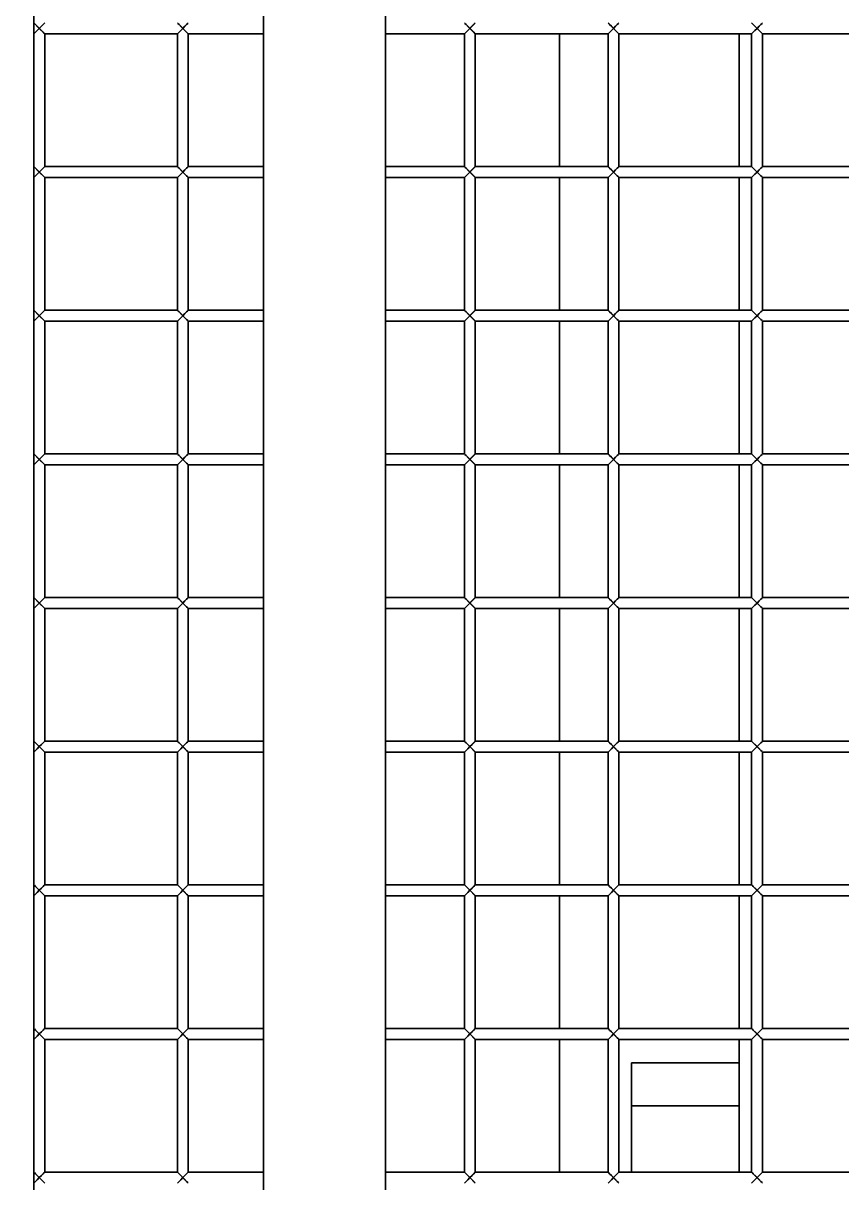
# Model space of a CAD drawing. Header units: millimetres. Extents: x 32496 to 166256, y 3504 to 23939.
# Drawn here: x 145203.7 to 145431.8, y 12921.9 to 13244.8 of the extents above; entities that cross this region are included whole.
import ezdxf

# ---------------------------------------------------------------- set-up
doc = ezdxf.new("R2010")
doc.units = ezdxf.units.MM
doc.layers.get('0').update_dxf_attribs({"lineweight": 35})
doc.layers.add('THICK', color=7, linetype='Continuous', lineweight=0)
doc.styles.add('TH_GBDIM', font='仿宋_GB2312.ttf', dxfattribs={"width": 0.8})
doc.dimstyles.new('TH_GBDIM', dxfattribs={"dimscale": 42, "dimtxt": 3, "dimasz": 3, "dimexe": 1.2, "dimexo": 0, "dimgap": 1, "dimtad": 1, "dimdec": 1, "dimdsep": 46, "dimtxsty": 'TH_GBDIM', "dimcen": 2.5, "dimdle": 252, "dimclrd": 4, "dimclre": 4, "dimclrt": 3, "dimadec": 0, "dimazin": 2, "dimtfac": 0.714286, "dimtdec": 1, "dimtmove": 0, "dimatfit": 3, "dimfxl": 1, "dimtolj": 1, "dimarcsym": 0})

# ---------------------------------------------------------------- blocks, each defined once
blk = doc.blocks.new('8-1250')
at = {"linetype": 'Continuous'}
for p, q in [((-3325.63, -33362.79), (-3325.63, -34431.79)), ((-3291.63, -33446.27), (-3291.63, -34431.79)), ((-3389.63, -34414.79), (-3389.63, -33511.79)), ((-3389.63, -33661.79), (-3388.13, -33663.29)), ((-3389.63, -33664.79), (-3386.63, -33661.79)), ((-3386.63, -33664.79), (-3388.13, -33663.29)), ((-3349.63, -33661.79), (-3348.13, -33663.29)), ((-3349.63, -33664.79), (-3346.63, -33661.79)), ((-3346.63, -33664.79), (-3348.13, -33663.29)), ((-3269.63, -33664.79), (-3266.63, -33661.79)), ((-3269.63, -33661.79), (-3268.13, -33663.29)), ((-3266.63, -33664.79), (-3268.13, -33663.29)), ((-3229.63, -33664.79), (-3226.63, -33661.79)), ((-3229.63, -33661.79), (-3228.13, -33663.29)), ((-3226.63, -33664.79), (-3228.13, -33663.29)), ((-3189.63, -33661.79), (-3188.13, -33663.29)), ((-3189.63, -33664.79), (-3186.63, -33661.79)), ((-3186.63, -33664.79), (-3188.13, -33663.29)), ((-3386.63, -33664.79), (-3386.63, -33701.79)), ((-3386.63, -33664.79), (-3349.63, -33664.79)), ((-3349.63, -33664.79), (-3349.63, -33701.79)), ((-3346.63, -33664.79), (-3346.63, -33701.79)), ((-3346.63, -33664.79), (-3325.63, -33664.79)), ((-3291.63, -33664.79), (-3269.63, -33664.79)), ((-3269.63, -33664.79), (-3269.63, -33701.79)), ((-3266.63, -33664.79), (-3266.63, -33701.79)), ((-3266.63, -33664.79), (-3229.63, -33664.79)), ((-3243.13, -33701.79), (-3243.13, -33664.79)), ((-3229.63, -33664.79), (-3229.63, -33701.79)), ((-3226.63, -33664.79), (-3226.63, -33701.79)), ((-3226.63, -33664.79), (-3189.63, -33664.79)), ((-3193.13, -33664.79), (-3193.13, -33701.79)), ((-3189.63, -33664.79), (-3189.63, -33701.79)), ((-3186.63, -33664.79), (-3186.63, -33701.79)), ((-3186.63, -33664.79), (-3149.63, -33664.79)), ((-3389.63, -33701.79), (-3388.13, -33703.29)), ((-3389.63, -33704.79), (-3386.63, -33701.79)), ((-3386.63, -33701.79), (-3349.63, -33701.79)), ((-3349.63, -33701.79), (-3348.13, -33703.29)), ((-3349.63, -33704.79), (-3346.63, -33701.79)), ((-3346.63, -33701.79), (-3325.63, -33701.79)), ((-3291.63, -33701.79), (-3269.63, -33701.79)), ((-3269.63, -33704.79), (-3266.63, -33701.79)), ((-3269.63, -33701.79), (-3268.13, -33703.29)), ((-3266.63, -33701.79), (-3229.63, -33701.79)), ((-3229.63, -33701.79), (-3228.13, -33703.29)), ((-3229.63, -33704.79), (-3226.63, -33701.79)), ((-3226.63, -33701.79), (-3189.63, -33701.79)), ((-3189.63, -33701.79), (-3188.13, -33703.29)), ((-3189.63, -33704.79), (-3186.63, -33701.79)), ((-3186.63, -33701.79), (-3149.63, -33701.79)), ((-3386.63, -33704.79), (-3388.13, -33703.29)), ((-3386.63, -33704.79), (-3386.63, -33741.79)), ((-3386.63, -33704.79), (-3349.63, -33704.79)), ((-3349.63, -33704.79), (-3349.63, -33741.79)), ((-3346.63, -33704.79), (-3348.13, -33703.29)), ((-3346.63, -33704.79), (-3346.63, -33741.79)), ((-3346.63, -33704.79), (-3325.63, -33704.79)), ((-3291.63, -33704.79), (-3269.63, -33704.79)), ((-3269.63, -33704.79), (-3269.63, -33741.79)), ((-3266.63, -33704.79), (-3268.13, -33703.29)), ((-3266.63, -33704.79), (-3266.63, -33741.79)), ((-3266.63, -33704.79), (-3229.63, -33704.79)), ((-3243.13, -33741.79), (-3243.13, -33704.79)), ((-3229.63, -33704.79), (-3229.63, -33741.79)), ((-3226.63, -33704.79), (-3228.13, -33703.29)), ((-3226.63, -33704.79), (-3226.63, -33741.79)), ((-3226.63, -33704.79), (-3189.63, -33704.79)), ((-3193.13, -33704.79), (-3193.13, -33741.79)), ((-3189.63, -33704.79), (-3189.63, -33741.79)), ((-3186.63, -33704.79), (-3188.13, -33703.29)), ((-3186.63, -33704.79), (-3186.63, -33741.79)), ((-3186.63, -33704.79), (-3149.63, -33704.79)), ((-3389.63, -33741.79), (-3388.13, -33743.29)), ((-3389.63, -33744.79), (-3386.63, -33741.79)), ((-3386.63, -33744.79), (-3388.13, -33743.29)), ((-3386.63, -33741.79), (-3349.63, -33741.79)), ((-3349.63, -33741.79), (-3348.13, -33743.29)), ((-3349.63, -33744.79), (-3346.63, -33741.79)), ((-3346.63, -33744.79), (-3348.13, -33743.29)), ((-3346.63, -33741.79), (-3325.63, -33741.79)), ((-3291.63, -33741.79), (-3269.63, -33741.79)), ((-3269.63, -33741.79), (-3268.13, -33743.29)), ((-3269.63, -33744.79), (-3266.63, -33741.79)), ((-3266.63, -33744.79), (-3268.13, -33743.29)), ((-3266.63, -33741.79), (-3229.63, -33741.79)), ((-3229.63, -33741.79), (-3228.13, -33743.29)), ((-3229.63, -33744.79), (-3226.63, -33741.79)), ((-3226.63, -33744.79), (-3228.13, -33743.29)), ((-3226.63, -33741.79), (-3189.63, -33741.79)), ((-3189.63, -33741.79), (-3188.13, -33743.29)), ((-3189.63, -33744.79), (-3186.63, -33741.79)), ((-3186.63, -33744.79), (-3188.13, -33743.29)), ((-3186.63, -33741.79), (-3149.63, -33741.79)), ((-3386.63, -33744.79), (-3386.63, -33781.79)), ((-3386.63, -33744.79), (-3349.63, -33744.79)), ((-3349.63, -33744.79), (-3349.63, -33781.79)), ((-3346.63, -33744.79), (-3346.63, -33781.79)), ((-3346.63, -33744.79), (-3325.63, -33744.79)), ((-3291.63, -33744.79), (-3269.63, -33744.79)), ((-3269.63, -33744.79), (-3269.63, -33781.79)), ((-3266.63, -33744.79), (-3266.63, -33781.79)), ((-3266.63, -33744.79), (-3229.63, -33744.79)), ((-3243.13, -33781.79), (-3243.13, -33744.79)), ((-3229.63, -33744.79), (-3229.63, -33781.79)), ((-3226.63, -33744.79), (-3226.63, -33781.79)), ((-3226.63, -33744.79), (-3189.63, -33744.79)), ((-3193.13, -33744.79), (-3193.13, -33781.79)), ((-3189.63, -33744.79), (-3189.63, -33781.79)), ((-3186.63, -33744.79), (-3186.63, -33781.79)), ((-3186.63, -33744.79), (-3149.63, -33744.79)), ((-3389.63, -33781.79), (-3388.13, -33783.29)), ((-3389.63, -33784.79), (-3386.63, -33781.79)), ((-3386.63, -33784.79), (-3388.13, -33783.29)), ((-3386.63, -33781.79), (-3349.63, -33781.79)), ((-3349.63, -33781.79), (-3348.13, -33783.29)), ((-3349.63, -33784.79), (-3346.63, -33781.79)), ((-3346.63, -33784.79), (-3348.13, -33783.29)), ((-3346.63, -33781.79), (-3325.63, -33781.79)), ((-3291.63, -33781.79), (-3269.63, -33781.79)), ((-3269.63, -33781.79), (-3268.13, -33783.29)), ((-3269.63, -33784.79), (-3266.63, -33781.79)), ((-3266.63, -33784.79), (-3268.13, -33783.29)), ((-3266.63, -33781.79), (-3229.63, -33781.79)), ((-3229.63, -33781.79), (-3228.13, -33783.29)), ((-3229.63, -33784.79), (-3226.63, -33781.79)), ((-3226.63, -33784.79), (-3228.13, -33783.29)), ((-3226.63, -33781.79), (-3189.63, -33781.79)), ((-3189.63, -33781.79), (-3188.13, -33783.29)), ((-3189.63, -33784.79), (-3186.63, -33781.79)), ((-3186.63, -33784.79), (-3188.13, -33783.29)), ((-3186.63, -33781.79), (-3149.63, -33781.79)), ((-3386.63, -33784.79), (-3386.63, -33821.79)), ((-3386.63, -33784.79), (-3349.63, -33784.79)), ((-3349.63, -33784.79), (-3349.63, -33821.79)), ((-3346.63, -33784.79), (-3346.63, -33821.79)), ((-3346.63, -33784.79), (-3325.63, -33784.79)), ((-3291.63, -33784.79), (-3269.63, -33784.79)), ((-3269.63, -33784.79), (-3269.63, -33821.79)), ((-3266.63, -33784.79), (-3266.63, -33821.79)), ((-3266.63, -33784.79), (-3229.63, -33784.79)), ((-3243.13, -33821.79), (-3243.13, -33784.79)), ((-3229.63, -33784.79), (-3229.63, -33821.79)), ((-3226.63, -33784.79), (-3226.63, -33821.79)), ((-3226.63, -33784.79), (-3189.63, -33784.79)), ((-3193.13, -33784.79), (-3193.13, -33821.79)), ((-3189.63, -33784.79), (-3189.63, -33821.79)), ((-3186.63, -33784.79), (-3186.63, -33821.79)), ((-3186.63, -33784.79), (-3149.63, -33784.79)), ((-3389.63, -33821.79), (-3388.13, -33823.29)), ((-3389.63, -33824.79), (-3386.63, -33821.79)), ((-3386.63, -33821.79), (-3349.63, -33821.79)), ((-3349.63, -33821.79), (-3348.13, -33823.29)), ((-3349.63, -33824.79), (-3346.63, -33821.79)), ((-3346.63, -33821.79), (-3325.63, -33821.79)), ((-3291.63, -33821.79), (-3269.63, -33821.79)), ((-3269.63, -33821.79), (-3268.13, -33823.29)), ((-3269.63, -33824.79), (-3266.63, -33821.79)), ((-3266.63, -33821.79), (-3229.63, -33821.79)), ((-3229.63, -33821.79), (-3228.13, -33823.29)), ((-3229.63, -33824.79), (-3226.63, -33821.79)), ((-3226.63, -33821.79), (-3189.63, -33821.79)), ((-3189.63, -33821.79), (-3188.13, -33823.29)), ((-3189.63, -33824.79), (-3186.63, -33821.79)), ((-3186.63, -33821.79), (-3149.63, -33821.79)), ((-3386.63, -33824.79), (-3388.13, -33823.29)), ((-3386.63, -33824.79), (-3386.63, -33861.79)), ((-3386.63, -33824.79), (-3349.63, -33824.79)), ((-3349.63, -33824.79), (-3349.63, -33861.79)), ((-3346.63, -33824.79), (-3348.13, -33823.29)), ((-3346.63, -33824.79), (-3346.63, -33861.79)), ((-3346.63, -33824.79), (-3325.63, -33824.79)), ((-3291.63, -33824.79), (-3269.63, -33824.79)), ((-3269.63, -33824.79), (-3269.63, -33861.79)), ((-3266.63, -33824.79), (-3268.13, -33823.29)), ((-3266.63, -33824.79), (-3266.63, -33861.79)), ((-3266.63, -33824.79), (-3229.63, -33824.79)), ((-3243.13, -33861.79), (-3243.13, -33824.79)), ((-3229.63, -33824.79), (-3229.63, -33861.79)), ((-3226.63, -33824.79), (-3228.13, -33823.29)), ((-3226.63, -33824.79), (-3226.63, -33861.79)), ((-3226.63, -33824.79), (-3189.63, -33824.79)), ((-3193.13, -33824.79), (-3193.13, -33861.79)), ((-3189.63, -33824.79), (-3189.63, -33861.79)), ((-3186.63, -33824.79), (-3188.13, -33823.29)), ((-3186.63, -33824.79), (-3186.63, -33861.79)), ((-3186.63, -33824.79), (-3149.63, -33824.79)), ((-3389.63, -33861.79), (-3388.13, -33863.29)), ((-3389.63, -33864.79), (-3386.63, -33861.79)), ((-3386.63, -33864.79), (-3388.13, -33863.29)), ((-3386.63, -33861.79), (-3349.63, -33861.79)), ((-3349.63, -33861.79), (-3348.13, -33863.29)), ((-3349.63, -33864.79), (-3346.63, -33861.79)), ((-3346.63, -33864.79), (-3348.13, -33863.29)), ((-3346.63, -33861.79), (-3325.63, -33861.79)), ((-3291.63, -33861.79), (-3269.63, -33861.79)), ((-3269.63, -33861.79), (-3268.13, -33863.29)), ((-3269.63, -33864.79), (-3266.63, -33861.79)), ((-3266.63, -33864.79), (-3268.13, -33863.29)), ((-3266.63, -33861.79), (-3229.63, -33861.79)), ((-3229.63, -33861.79), (-3228.13, -33863.29)), ((-3229.63, -33864.79), (-3226.63, -33861.79)), ((-3226.63, -33864.79), (-3228.13, -33863.29)), ((-3226.63, -33861.79), (-3189.63, -33861.79)), ((-3189.63, -33861.79), (-3188.13, -33863.29)), ((-3189.63, -33864.79), (-3186.63, -33861.79)), ((-3186.63, -33864.79), (-3188.13, -33863.29)), ((-3186.63, -33861.79), (-3149.63, -33861.79)), ((-3386.63, -33864.79), (-3386.63, -33901.79)), ((-3386.63, -33864.79), (-3349.63, -33864.79)), ((-3349.63, -33864.79), (-3349.63, -33901.79)), ((-3346.63, -33864.79), (-3346.63, -33901.79)), ((-3346.63, -33864.79), (-3325.63, -33864.79)), ((-3291.63, -33864.79), (-3269.63, -33864.79)), ((-3269.63, -33864.79), (-3269.63, -33901.79)), ((-3266.63, -33864.79), (-3266.63, -33901.79)), ((-3266.63, -33864.79), (-3229.63, -33864.79)), ((-3243.13, -33901.79), (-3243.13, -33864.79)), ((-3229.63, -33864.79), (-3229.63, -33901.79)), ((-3226.63, -33864.79), (-3226.63, -33901.79)), ((-3226.63, -33864.79), (-3189.63, -33864.79)), ((-3193.13, -33864.79), (-3193.13, -33901.79)), ((-3189.63, -33864.79), (-3189.63, -33901.79)), ((-3186.63, -33864.79), (-3186.63, -33901.79)), ((-3186.63, -33864.79), (-3149.63, -33864.79)), ((-3389.63, -33901.79), (-3388.13, -33903.29)), ((-3389.63, -33904.79), (-3386.63, -33901.79)), ((-3386.63, -33901.79), (-3349.63, -33901.79)), ((-3349.63, -33901.79), (-3348.13, -33903.29)), ((-3349.63, -33904.79), (-3346.63, -33901.79)), ((-3346.63, -33901.79), (-3325.63, -33901.79)), ((-3291.63, -33901.79), (-3269.63, -33901.79)), ((-3269.63, -33901.79), (-3268.13, -33903.29)), ((-3269.63, -33904.79), (-3266.63, -33901.79)), ((-3266.63, -33901.79), (-3229.63, -33901.79)), ((-3229.63, -33901.79), (-3228.13, -33903.29)), ((-3229.63, -33904.79), (-3226.63, -33901.79)), ((-3226.63, -33901.79), (-3189.63, -33901.79)), ((-3189.63, -33901.79), (-3188.13, -33903.29)), ((-3189.63, -33904.79), (-3186.63, -33901.79)), ((-3186.63, -33901.79), (-3149.63, -33901.79)), ((-3386.63, -33904.79), (-3388.13, -33903.29)), ((-3386.63, -33904.79), (-3386.63, -33941.79)), ((-3386.63, -33904.79), (-3349.63, -33904.79)), ((-3349.63, -33904.79), (-3349.63, -33941.79)), ((-3346.63, -33904.79), (-3348.13, -33903.29)), ((-3346.63, -33904.79), (-3346.63, -33941.79)), ((-3346.63, -33904.79), (-3325.63, -33904.79)), ((-3291.63, -33904.79), (-3269.63, -33904.79)), ((-3269.63, -33904.79), (-3269.63, -33941.79)), ((-3266.63, -33904.79), (-3268.13, -33903.29)), ((-3266.63, -33904.79), (-3266.63, -33941.79)), ((-3266.63, -33904.79), (-3229.63, -33904.79)), ((-3243.13, -33941.79), (-3243.13, -33904.79)), ((-3229.63, -33904.79), (-3229.63, -33941.79)), ((-3226.63, -33904.79), (-3228.13, -33903.29)), ((-3226.63, -33904.79), (-3226.63, -33941.79)), ((-3226.63, -33904.79), (-3189.63, -33904.79)), ((-3193.13, -33904.79), (-3193.13, -33941.79)), ((-3189.63, -33904.79), (-3189.63, -33941.79)), ((-3186.63, -33904.79), (-3188.13, -33903.29)), ((-3186.63, -33904.79), (-3186.63, -33941.79)), ((-3186.63, -33904.79), (-3149.63, -33904.79)), ((-3389.63, -33941.79), (-3388.13, -33943.29)), ((-3389.63, -33944.79), (-3386.63, -33941.79)), ((-3386.63, -33944.79), (-3388.13, -33943.29)), ((-3386.63, -33941.79), (-3349.63, -33941.79)), ((-3386.63, -33944.79), (-3386.63, -33981.79)), ((-3386.63, -33944.79), (-3349.63, -33944.79)), ((-3349.63, -33941.79), (-3348.13, -33943.29)), ((-3349.63, -33944.79), (-3346.63, -33941.79)), ((-3349.63, -33944.79), (-3349.63, -33981.79)), ((-3346.63, -33944.79), (-3348.13, -33943.29)), ((-3346.63, -33941.79), (-3325.63, -33941.79)), ((-3346.63, -33944.79), (-3346.63, -33981.79)), ((-3346.63, -33944.79), (-3325.63, -33944.79)), ((-3291.63, -33941.79), (-3269.63, -33941.79)), ((-3291.63, -33944.79), (-3269.63, -33944.79)), ((-3269.63, -33941.79), (-3268.13, -33943.29)), ((-3269.63, -33944.79), (-3266.63, -33941.79)), ((-3269.63, -33944.79), (-3269.63, -33981.79)), ((-3266.63, -33944.79), (-3268.13, -33943.29)), ((-3266.63, -33941.79), (-3229.63, -33941.79)), ((-3266.63, -33944.79), (-3266.63, -33981.79)), ((-3266.63, -33944.79), (-3229.63, -33944.79)), ((-3243.13, -33981.79), (-3243.13, -33944.79)), ((-3229.63, -33941.79), (-3228.13, -33943.29)), ((-3229.63, -33944.79), (-3226.63, -33941.79)), ((-3229.63, -33944.79), (-3229.63, -33981.79)), ((-3226.63, -33944.79), (-3228.13, -33943.29)), ((-3226.63, -33941.79), (-3189.63, -33941.79)), ((-3226.63, -33944.79), (-3226.63, -33981.79)), ((-3226.63, -33944.79), (-3189.63, -33944.79)), ((-3193.13, -33944.79), (-3193.13, -33981.79)), ((-3189.63, -33941.79), (-3188.13, -33943.29)), ((-3189.63, -33944.79), (-3186.63, -33941.79)), ((-3189.63, -33944.79), (-3189.63, -33981.79)), ((-3186.63, -33944.79), (-3188.13, -33943.29)), ((-3186.63, -33941.79), (-3149.63, -33941.79)), ((-3186.63, -33944.79), (-3186.63, -33981.79)), ((-3186.63, -33944.79), (-3149.63, -33944.79)), ((-3223.13, -33981.79), (-3223.13, -33951.29)), ((-3223.13, -33951.29), (-3193.13, -33951.29)), ((-3193.13, -33963.29), (-3223.13, -33963.29)), ((-3389.63, -33981.79), (-3388.13, -33983.29)), ((-3389.63, -33984.79), (-3386.63, -33981.79)), ((-3386.63, -33984.79), (-3388.13, -33983.29)), ((-3386.63, -33981.79), (-3349.63, -33981.79)), ((-3349.63, -33981.79), (-3348.13, -33983.29)), ((-3349.63, -33984.79), (-3346.63, -33981.79)), ((-3346.63, -33984.79), (-3348.13, -33983.29)), ((-3346.63, -33981.79), (-3325.63, -33981.79)), ((-3291.63, -33981.79), (-3269.63, -33981.79)), ((-3269.63, -33981.79), (-3268.13, -33983.29)), ((-3269.63, -33984.79), (-3266.63, -33981.79)), ((-3266.63, -33984.79), (-3268.13, -33983.29)), ((-3266.63, -33981.79), (-3229.63, -33981.79)), ((-3229.63, -33981.79), (-3228.13, -33983.29)), ((-3229.63, -33984.79), (-3226.63, -33981.79)), ((-3226.63, -33984.79), (-3228.13, -33983.29)), ((-3226.63, -33981.79), (-3189.63, -33981.79)), ((-3189.63, -33981.79), (-3188.13, -33983.29)), ((-3189.63, -33984.79), (-3186.63, -33981.79)), ((-3186.63, -33984.79), (-3188.13, -33983.29)), ((-3186.63, -33981.79), (-3149.63, -33981.79))]:
    blk.add_line(p, q, dxfattribs=at)
for points in [[(-3389.51, -33661.9), (-3389.2, -33662.22), (-3388.71, -33662.71), (-3387.54, -33663.88)], [(-3388.13, -33663.29), (-3388.72, -33663.88), (-3389.19, -33664.35)], [(-3388.13, -33663.29), (-3387.54, -33662.7), (-3387.07, -33662.23), (-3386.74, -33661.9)], [(-3386.74, -33664.67), (-3387.07, -33664.35), (-3387.54, -33663.88)], [(-3349.51, -33661.9), (-3349.2, -33662.22), (-3348.71, -33662.71), (-3347.54, -33663.88)], [(-3348.13, -33663.29), (-3348.72, -33663.88), (-3349.19, -33664.35)], [(-3348.13, -33663.29), (-3347.54, -33662.7), (-3347.07, -33662.23), (-3346.74, -33661.9)], [(-3346.74, -33664.67), (-3347.07, -33664.35), (-3347.54, -33663.88)], [(-3269.51, -33661.9), (-3269.2, -33662.22), (-3268.71, -33662.71), (-3267.54, -33663.88)], [(-3268.13, -33663.29), (-3268.72, -33663.88), (-3269.19, -33664.35)], [(-3268.13, -33663.29), (-3267.54, -33662.7), (-3267.07, -33662.23), (-3266.74, -33661.9)], [(-3266.74, -33664.67), (-3267.07, -33664.35), (-3267.54, -33663.88)], [(-3229.51, -33661.9), (-3229.2, -33662.22), (-3228.71, -33662.71), (-3227.54, -33663.88)], [(-3228.13, -33663.29), (-3228.72, -33663.88), (-3229.19, -33664.35)], [(-3228.13, -33663.29), (-3227.54, -33662.7), (-3227.07, -33662.23), (-3226.74, -33661.9)], [(-3226.74, -33664.67), (-3227.07, -33664.35), (-3227.54, -33663.88)], [(-3189.51, -33661.9), (-3189.2, -33662.22), (-3188.71, -33662.71), (-3187.54, -33663.88)], [(-3188.13, -33663.29), (-3188.72, -33663.88), (-3189.19, -33664.35)], [(-3188.13, -33663.29), (-3187.54, -33662.7), (-3187.07, -33662.23), (-3186.74, -33661.9)], [(-3186.74, -33664.67), (-3187.07, -33664.35), (-3187.54, -33663.88)], [(-3389.51, -33701.9), (-3389.2, -33702.22), (-3388.71, -33702.71), (-3387.54, -33703.88)], [(-3388.13, -33703.29), (-3387.54, -33702.7), (-3387.07, -33702.23), (-3386.74, -33701.9)], [(-3349.51, -33701.9), (-3349.2, -33702.22), (-3348.71, -33702.71), (-3347.54, -33703.88)], [(-3348.13, -33703.29), (-3347.54, -33702.7), (-3347.07, -33702.23), (-3346.74, -33701.9)], [(-3269.51, -33701.9), (-3269.2, -33702.22), (-3268.71, -33702.71), (-3267.54, -33703.88)], [(-3268.13, -33703.29), (-3267.54, -33702.7), (-3267.07, -33702.23), (-3266.74, -33701.9)], [(-3229.51, -33701.9), (-3229.2, -33702.22), (-3228.71, -33702.71), (-3227.54, -33703.88)], [(-3228.13, -33703.29), (-3227.54, -33702.7), (-3227.07, -33702.23), (-3226.74, -33701.9)], [(-3189.51, -33701.9), (-3189.2, -33702.22), (-3188.71, -33702.71), (-3187.54, -33703.88)], [(-3188.13, -33703.29), (-3187.54, -33702.7), (-3187.07, -33702.23), (-3186.74, -33701.9)], [(-3388.13, -33703.29), (-3388.72, -33703.88), (-3389.19, -33704.35)], [(-3386.74, -33704.67), (-3387.07, -33704.35), (-3387.54, -33703.88)], [(-3348.13, -33703.29), (-3348.72, -33703.88), (-3349.19, -33704.35)], [(-3346.74, -33704.67), (-3347.07, -33704.35), (-3347.54, -33703.88)], [(-3268.13, -33703.29), (-3268.72, -33703.88), (-3269.19, -33704.35)], [(-3266.74, -33704.67), (-3267.07, -33704.35), (-3267.54, -33703.88)], [(-3228.13, -33703.29), (-3228.72, -33703.88), (-3229.19, -33704.35)], [(-3226.74, -33704.67), (-3227.07, -33704.35), (-3227.54, -33703.88)], [(-3188.13, -33703.29), (-3188.72, -33703.88), (-3189.19, -33704.35)], [(-3186.74, -33704.67), (-3187.07, -33704.35), (-3187.54, -33703.88)], [(-3389.51, -33741.9), (-3389.2, -33742.22), (-3388.71, -33742.71), (-3387.54, -33743.88)], [(-3388.13, -33743.29), (-3388.72, -33743.88), (-3389.19, -33744.35)], [(-3388.13, -33743.29), (-3387.54, -33742.7), (-3387.07, -33742.23), (-3386.74, -33741.9)], [(-3386.74, -33744.67), (-3387.07, -33744.35), (-3387.54, -33743.88)], [(-3349.51, -33741.9), (-3349.2, -33742.22), (-3348.71, -33742.71), (-3347.54, -33743.88)], [(-3348.13, -33743.29), (-3348.72, -33743.88), (-3349.19, -33744.35)], [(-3348.13, -33743.29), (-3347.54, -33742.7), (-3347.07, -33742.23), (-3346.74, -33741.9)], [(-3346.74, -33744.67), (-3347.07, -33744.35), (-3347.54, -33743.88)], [(-3269.51, -33741.9), (-3269.2, -33742.22), (-3268.71, -33742.71), (-3267.54, -33743.88)], [(-3268.13, -33743.29), (-3268.72, -33743.88), (-3269.19, -33744.35)], [(-3268.13, -33743.29), (-3267.54, -33742.7), (-3267.07, -33742.23), (-3266.74, -33741.9)], [(-3266.74, -33744.67), (-3267.07, -33744.35), (-3267.54, -33743.88)], [(-3229.51, -33741.9), (-3229.2, -33742.22), (-3228.71, -33742.71), (-3227.54, -33743.88)], [(-3228.13, -33743.29), (-3228.72, -33743.88), (-3229.19, -33744.35)], [(-3228.13, -33743.29), (-3227.54, -33742.7), (-3227.07, -33742.23), (-3226.74, -33741.9)], [(-3226.74, -33744.67), (-3227.07, -33744.35), (-3227.54, -33743.88)], [(-3189.51, -33741.9), (-3189.2, -33742.22), (-3188.71, -33742.71), (-3187.54, -33743.88)], [(-3188.13, -33743.29), (-3188.72, -33743.88), (-3189.19, -33744.35)], [(-3188.13, -33743.29), (-3187.54, -33742.7), (-3187.07, -33742.23), (-3186.74, -33741.9)], [(-3186.74, -33744.67), (-3187.07, -33744.35), (-3187.54, -33743.88)], [(-3389.51, -33781.9), (-3389.2, -33782.22), (-3388.71, -33782.71), (-3387.54, -33783.88)], [(-3388.13, -33783.29), (-3388.72, -33783.88), (-3389.19, -33784.35)], [(-3388.13, -33783.29), (-3387.54, -33782.7), (-3387.07, -33782.23), (-3386.74, -33781.9)], [(-3349.51, -33781.9), (-3349.2, -33782.22), (-3348.71, -33782.71), (-3347.54, -33783.88)], [(-3348.13, -33783.29), (-3348.72, -33783.88), (-3349.19, -33784.35)], [(-3348.13, -33783.29), (-3347.54, -33782.7), (-3347.07, -33782.23), (-3346.74, -33781.9)], [(-3269.51, -33781.9), (-3269.2, -33782.22), (-3268.71, -33782.71), (-3267.54, -33783.88)], [(-3268.13, -33783.29), (-3268.72, -33783.88), (-3269.19, -33784.35)], [(-3268.13, -33783.29), (-3267.54, -33782.7), (-3267.07, -33782.23), (-3266.74, -33781.9)], [(-3229.51, -33781.9), (-3229.2, -33782.22), (-3228.71, -33782.71), (-3227.54, -33783.88)], [(-3228.13, -33783.29), (-3228.72, -33783.88), (-3229.19, -33784.35)], [(-3228.13, -33783.29), (-3227.54, -33782.7), (-3227.07, -33782.23), (-3226.74, -33781.9)], [(-3189.51, -33781.9), (-3189.2, -33782.22), (-3188.71, -33782.71), (-3187.54, -33783.88)], [(-3188.13, -33783.29), (-3188.72, -33783.88), (-3189.19, -33784.35)], [(-3188.13, -33783.29), (-3187.54, -33782.7), (-3187.07, -33782.23), (-3186.74, -33781.9)], [(-3386.74, -33784.67), (-3387.07, -33784.35), (-3387.54, -33783.88)], [(-3346.74, -33784.67), (-3347.07, -33784.35), (-3347.54, -33783.88)], [(-3266.74, -33784.67), (-3267.07, -33784.35), (-3267.54, -33783.88)], [(-3226.74, -33784.67), (-3227.07, -33784.35), (-3227.54, -33783.88)], [(-3186.74, -33784.67), (-3187.07, -33784.35), (-3187.54, -33783.88)], [(-3389.51, -33821.9), (-3389.2, -33822.22), (-3388.71, -33822.71), (-3387.54, -33823.88)], [(-3388.13, -33823.29), (-3387.54, -33822.7), (-3387.07, -33822.23), (-3386.74, -33821.9)], [(-3349.51, -33821.9), (-3349.2, -33822.22), (-3348.71, -33822.71), (-3347.54, -33823.88)], [(-3348.13, -33823.29), (-3347.54, -33822.7), (-3347.07, -33822.23), (-3346.74, -33821.9)], [(-3269.51, -33821.9), (-3269.2, -33822.22), (-3268.71, -33822.71), (-3267.54, -33823.88)], [(-3268.13, -33823.29), (-3267.54, -33822.7), (-3267.07, -33822.23), (-3266.74, -33821.9)], [(-3229.51, -33821.9), (-3229.2, -33822.22), (-3228.71, -33822.71), (-3227.54, -33823.88)], [(-3228.13, -33823.29), (-3227.54, -33822.7), (-3227.07, -33822.23), (-3226.74, -33821.9)], [(-3189.51, -33821.9), (-3189.2, -33822.22), (-3188.71, -33822.71), (-3187.54, -33823.88)], [(-3188.13, -33823.29), (-3187.54, -33822.7), (-3187.07, -33822.23), (-3186.74, -33821.9)], [(-3388.13, -33823.29), (-3388.72, -33823.88), (-3389.19, -33824.35)], [(-3386.74, -33824.67), (-3387.07, -33824.35), (-3387.54, -33823.88)], [(-3348.13, -33823.29), (-3348.72, -33823.88), (-3349.19, -33824.35)], [(-3346.74, -33824.67), (-3347.07, -33824.35), (-3347.54, -33823.88)], [(-3268.13, -33823.29), (-3268.72, -33823.88), (-3269.19, -33824.35)], [(-3266.74, -33824.67), (-3267.07, -33824.35), (-3267.54, -33823.88)], [(-3228.13, -33823.29), (-3228.72, -33823.88), (-3229.19, -33824.35)], [(-3226.74, -33824.67), (-3227.07, -33824.35), (-3227.54, -33823.88)], [(-3188.13, -33823.29), (-3188.72, -33823.88), (-3189.19, -33824.35)], [(-3186.74, -33824.67), (-3187.07, -33824.35), (-3187.54, -33823.88)], [(-3389.51, -33861.9), (-3389.2, -33862.22), (-3388.71, -33862.71), (-3387.54, -33863.88)], [(-3388.13, -33863.29), (-3388.72, -33863.88), (-3389.19, -33864.35)], [(-3388.13, -33863.29), (-3387.54, -33862.7), (-3387.07, -33862.23), (-3386.74, -33861.9)], [(-3386.74, -33864.67), (-3387.07, -33864.35), (-3387.54, -33863.88)], [(-3349.51, -33861.9), (-3349.2, -33862.22), (-3348.71, -33862.71), (-3347.54, -33863.88)], [(-3348.13, -33863.29), (-3348.72, -33863.88), (-3349.19, -33864.35)], [(-3348.13, -33863.29), (-3347.54, -33862.7), (-3347.07, -33862.23), (-3346.74, -33861.9)], [(-3346.74, -33864.67), (-3347.07, -33864.35), (-3347.54, -33863.88)], [(-3269.51, -33861.9), (-3269.2, -33862.22), (-3268.71, -33862.71), (-3267.54, -33863.88)], [(-3268.13, -33863.29), (-3268.72, -33863.88), (-3269.19, -33864.35)], [(-3268.13, -33863.29), (-3267.54, -33862.7), (-3267.07, -33862.23), (-3266.74, -33861.9)], [(-3266.74, -33864.67), (-3267.07, -33864.35), (-3267.54, -33863.88)], [(-3229.51, -33861.9), (-3229.2, -33862.22), (-3228.71, -33862.71), (-3227.54, -33863.88)], [(-3228.13, -33863.29), (-3228.72, -33863.88), (-3229.19, -33864.35)], [(-3228.13, -33863.29), (-3227.54, -33862.7), (-3227.07, -33862.23), (-3226.74, -33861.9)], [(-3226.74, -33864.67), (-3227.07, -33864.35), (-3227.54, -33863.88)], [(-3189.51, -33861.9), (-3189.2, -33862.22), (-3188.71, -33862.71), (-3187.54, -33863.88)], [(-3188.13, -33863.29), (-3188.72, -33863.88), (-3189.19, -33864.35)], [(-3188.13, -33863.29), (-3187.54, -33862.7), (-3187.07, -33862.23), (-3186.74, -33861.9)], [(-3186.74, -33864.67), (-3187.07, -33864.35), (-3187.54, -33863.88)], [(-3389.51, -33901.9), (-3389.2, -33902.22), (-3388.71, -33902.71), (-3387.54, -33903.88)], [(-3388.13, -33903.29), (-3387.54, -33902.7), (-3387.07, -33902.23), (-3386.74, -33901.9)], [(-3349.51, -33901.9), (-3349.2, -33902.22), (-3348.71, -33902.71), (-3347.54, -33903.88)], [(-3348.13, -33903.29), (-3347.54, -33902.7), (-3347.07, -33902.23), (-3346.74, -33901.9)], [(-3269.51, -33901.9), (-3269.2, -33902.22), (-3268.71, -33902.71), (-3267.54, -33903.88)], [(-3268.13, -33903.29), (-3267.54, -33902.7), (-3267.07, -33902.23), (-3266.74, -33901.9)], [(-3229.51, -33901.9), (-3229.2, -33902.22), (-3228.71, -33902.71), (-3227.54, -33903.88)], [(-3228.13, -33903.29), (-3227.54, -33902.7), (-3227.07, -33902.23), (-3226.74, -33901.9)], [(-3189.51, -33901.9), (-3189.2, -33902.22), (-3188.71, -33902.71), (-3187.54, -33903.88)], [(-3188.13, -33903.29), (-3187.54, -33902.7), (-3187.07, -33902.23), (-3186.74, -33901.9)], [(-3388.13, -33903.29), (-3388.72, -33903.88), (-3389.19, -33904.35)], [(-3386.74, -33904.67), (-3387.07, -33904.35), (-3387.54, -33903.88)], [(-3348.13, -33903.29), (-3348.72, -33903.88), (-3349.19, -33904.35)], [(-3346.74, -33904.67), (-3347.07, -33904.35), (-3347.54, -33903.88)], [(-3268.13, -33903.29), (-3268.72, -33903.88), (-3269.19, -33904.35)], [(-3266.74, -33904.67), (-3267.07, -33904.35), (-3267.54, -33903.88)], [(-3228.13, -33903.29), (-3228.72, -33903.88), (-3229.19, -33904.35)], [(-3226.74, -33904.67), (-3227.07, -33904.35), (-3227.54, -33903.88)], [(-3188.13, -33903.29), (-3188.72, -33903.88), (-3189.19, -33904.35)], [(-3186.74, -33904.67), (-3187.07, -33904.35), (-3187.54, -33903.88)], [(-3389.51, -33941.9), (-3389.2, -33942.22), (-3388.71, -33942.71), (-3387.54, -33943.88)], [(-3388.13, -33943.29), (-3388.72, -33943.88), (-3389.19, -33944.35)], [(-3388.13, -33943.29), (-3387.54, -33942.7), (-3387.07, -33942.23), (-3386.74, -33941.9)], [(-3386.74, -33944.67), (-3387.07, -33944.35), (-3387.54, -33943.88)], [(-3349.51, -33941.9), (-3349.2, -33942.22), (-3348.71, -33942.71), (-3347.54, -33943.88)], [(-3348.13, -33943.29), (-3348.72, -33943.88), (-3349.19, -33944.35)], [(-3348.13, -33943.29), (-3347.54, -33942.7), (-3347.07, -33942.23), (-3346.74, -33941.9)], [(-3346.74, -33944.67), (-3347.07, -33944.35), (-3347.54, -33943.88)], [(-3269.51, -33941.9), (-3269.2, -33942.22), (-3268.71, -33942.71), (-3267.54, -33943.88)], [(-3268.13, -33943.29), (-3268.72, -33943.88), (-3269.19, -33944.35)], [(-3268.13, -33943.29), (-3267.54, -33942.7), (-3267.07, -33942.23), (-3266.74, -33941.9)], [(-3266.74, -33944.67), (-3267.07, -33944.35), (-3267.54, -33943.88)], [(-3229.51, -33941.9), (-3229.2, -33942.22), (-3228.71, -33942.71), (-3227.54, -33943.88)], [(-3228.13, -33943.29), (-3228.72, -33943.88), (-3229.19, -33944.35)], [(-3228.13, -33943.29), (-3227.54, -33942.7), (-3227.07, -33942.23), (-3226.74, -33941.9)], [(-3226.74, -33944.67), (-3227.07, -33944.35), (-3227.54, -33943.88)], [(-3189.51, -33941.9), (-3189.2, -33942.22), (-3188.71, -33942.71), (-3187.54, -33943.88)], [(-3188.13, -33943.29), (-3188.72, -33943.88), (-3189.19, -33944.35)], [(-3188.13, -33943.29), (-3187.54, -33942.7), (-3187.07, -33942.23), (-3186.74, -33941.9)], [(-3186.74, -33944.67), (-3187.07, -33944.35), (-3187.54, -33943.88)], [(-3389.51, -33981.9), (-3389.2, -33982.22), (-3388.71, -33982.71), (-3387.54, -33983.88)], [(-3388.13, -33983.29), (-3388.72, -33983.88), (-3389.19, -33984.35)], [(-3388.13, -33983.29), (-3387.54, -33982.7), (-3387.07, -33982.23), (-3386.74, -33981.9)], [(-3349.51, -33981.9), (-3349.2, -33982.22), (-3348.71, -33982.71), (-3347.54, -33983.88)], [(-3348.13, -33983.29), (-3348.72, -33983.88), (-3349.19, -33984.35)], [(-3348.13, -33983.29), (-3347.54, -33982.7), (-3347.07, -33982.23), (-3346.74, -33981.9)], [(-3269.51, -33981.9), (-3269.2, -33982.22), (-3268.71, -33982.71), (-3267.54, -33983.88)], [(-3268.13, -33983.29), (-3268.72, -33983.88), (-3269.19, -33984.35)], [(-3268.13, -33983.29), (-3267.54, -33982.7), (-3267.07, -33982.23), (-3266.74, -33981.9)], [(-3229.51, -33981.9), (-3229.2, -33982.22), (-3228.71, -33982.71), (-3227.54, -33983.88)], [(-3228.13, -33983.29), (-3228.72, -33983.88), (-3229.19, -33984.35)], [(-3228.13, -33983.29), (-3227.54, -33982.7), (-3227.07, -33982.23), (-3226.74, -33981.9)], [(-3189.51, -33981.9), (-3189.2, -33982.22), (-3188.71, -33982.71), (-3187.54, -33983.88)], [(-3188.13, -33983.29), (-3188.72, -33983.88), (-3189.19, -33984.35)], [(-3188.13, -33983.29), (-3187.54, -33982.7), (-3187.07, -33982.23), (-3186.74, -33981.9)], [(-3386.74, -33984.67), (-3387.07, -33984.35), (-3387.54, -33983.88)], [(-3346.74, -33984.67), (-3347.07, -33984.35), (-3347.54, -33983.88)], [(-3266.74, -33984.67), (-3267.07, -33984.35), (-3267.54, -33983.88)], [(-3226.74, -33984.67), (-3227.07, -33984.35), (-3227.54, -33983.88)], [(-3186.74, -33984.67), (-3187.07, -33984.35), (-3187.54, -33983.88)]]:
    blk.add_lwpolyline(points, dxfattribs=at)

msp = doc.modelspace()

# ---------------------------------------------------------------- block references
at = {"color": 6}
msp.add_blockref('8-1250', (148596.331, 46906.597), dxfattribs=at)

# ---------------------------------------------------------------- leaders
at = {"layer": 'THICK', "lineweight": -3}
msp.add_leader([(146450.599, 13213.889), (145599.61, 11716.687), (143661.118, 11716.687)], dimstyle='TH_GBDIM', override={"dimscale": 30, "dimarcsym": 2}, dxfattribs=at)

doc.saveas('drawing.dxf')
